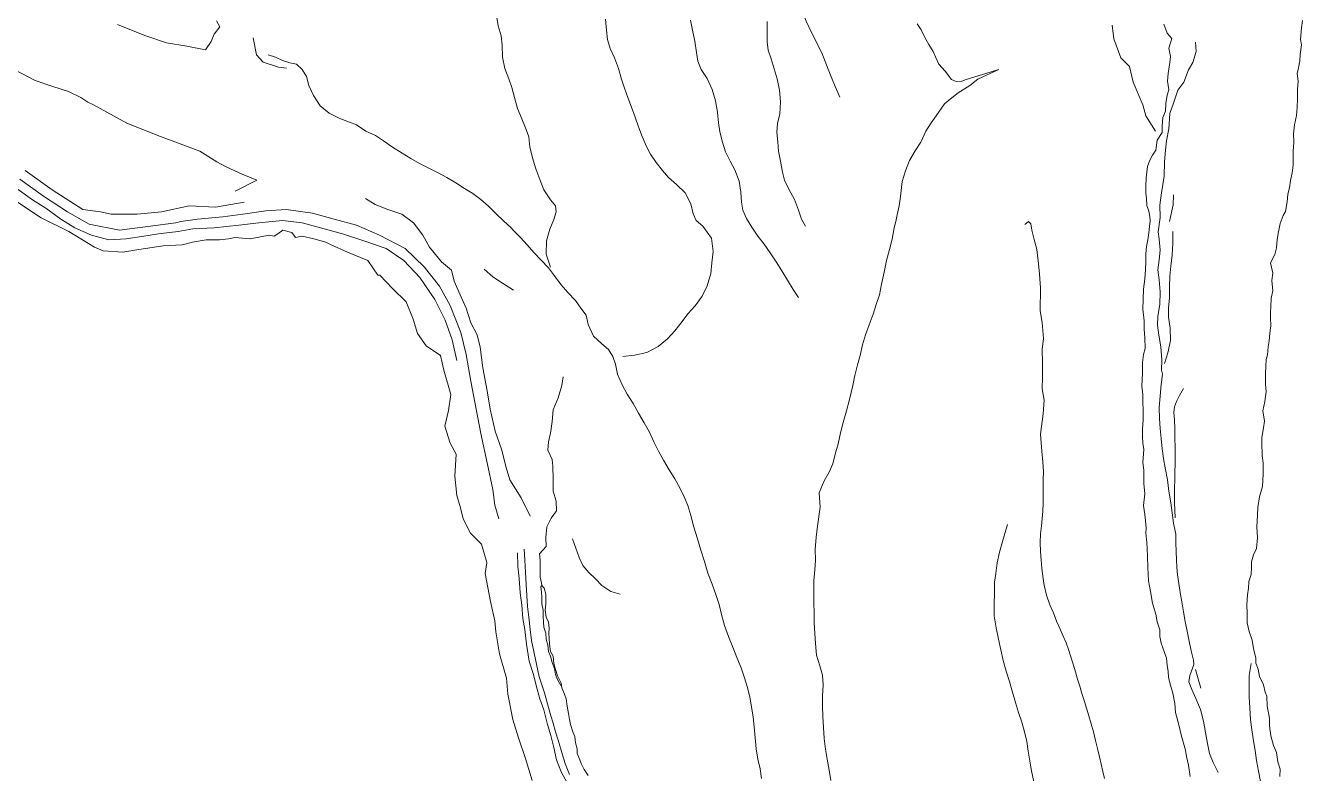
# Model space of a CAD drawing. Extents: x 683321 to 688873, y 7661944 to 7668387.
# Drawn here: x 684167 to 684691, y 7664659 to 7664967 of the extents above; entities that cross this region are included whole.
import ezdxf

# ---------------------------------------------------------------- set-up
doc = ezdxf.new("R2010")
doc.units = 0
doc.header["$MEASUREMENT"] = 0
doc.layers.add('01 CRESTA_Line', color=3, linetype='Continuous', lineweight=20)

msp = doc.modelspace()

# ---------------------------------------------------------------- linework, layer by layer
at = {"layer": '01 CRESTA_Line'}
for points in [[(684500.95, 7664937.17, 4040.79), (684498.84, 7664942.23, 4040.75), (684497.2, 7664946.14, 4040.66), (684495.57, 7664950.37, 4040.59), (684493.8, 7664954.97, 4040.52), (684491.61, 7664959.48, 4040.43), (684489.28, 7664963.89, 4040.39), (684487.15, 7664968.29, 4040.31), (684485.46, 7664972.45, 4040.27), (684484.52, 7664976.7, 4040.2), (684483.97, 7664981.57, 4040.16), (684483.06, 7664987.01, 4040.22)], [(684359.95, 7664971.48, 4039.2), (684360.78, 7664966.41, 4039.17), (684361.95, 7664962.31, 4039.1), (684362.32, 7664958.45, 4039.14), (684362.46, 7664953.61, 4039.15), (684363.44, 7664948.86, 4039.12), (684365.03, 7664944.69, 4039.15), (684366.39, 7664941.12, 4039.16), (684367.41, 7664936.99, 4039.2), (684368.65, 7664932.46, 4039.16), (684370.38, 7664928.19, 4039.17), (684371.98, 7664924.57, 4039.17), (684373.24, 7664920.88, 4039.27), (684373.77, 7664916.74, 4039.3), (684374.85, 7664912.17, 4039.36), (684376.23, 7664907.73, 4039.27), (684377.85, 7664903.28, 4039.23), (684379.46, 7664899.05, 4039.2), (684382.24, 7664895, 4039.18), (684384.29, 7664892.43, 4039.22), (684384.5, 7664890.04, 4039.29), (684383.62, 7664886.94, 4039.26), (684381.99, 7664882.95, 4039.28), (684380.49, 7664878.14, 4039.33), (684380.41, 7664872.64, 4039.51), (684382.24, 7664867.31, 4039.74)], [(684204.38, 7664967, 4048.06), (684215.63, 7664962.5, 4047.17), (684224.5, 7664959.5, 4046.33), (684232.88, 7664958, 4045.35), (684240.62, 7664956.5, 4044.36), (684242.94, 7664960, 4043.2), (684244.12, 7664963, 4043.16), (684246.44, 7664966, 4043.64), (684245.12, 7664968.5, 4043.09)], [(684404.74, 7664969.09, 4039.25), (684405.18, 7664964.62, 4039.22), (684405.65, 7664960.74, 4039.21), (684406.72, 7664957.1, 4039.2), (684408.45, 7664953.21, 4039.2), (684410.11, 7664948.91, 4039.18), (684411.29, 7664944.5, 4039.17), (684412.54, 7664940.83, 4039.22), (684413.98, 7664937, 4039.27), (684415.42, 7664933, 4039.28), (684416.9, 7664928.92, 4039.29), (684418.32, 7664924.89, 4039.33), (684419.85, 7664920.97, 4039.36), (684421.44, 7664917.16, 4039.4), (684423.27, 7664913.69, 4039.48), (684425.62, 7664910.29, 4039.55), (684428.14, 7664907.01, 4039.65), (684430.66, 7664904.19, 4039.69), (684433.99, 7664901.28, 4039.71), (684437.43, 7664897.85, 4039.7), (684439.88, 7664893.31, 4039.73), (684440.76, 7664889.2, 4039.77), (684441.95, 7664886.42, 4039.79), (684444.8, 7664884.16, 4039.74), (684448.35, 7664879.27, 4039.74), (684449.03, 7664873.73, 4039.8), (684448.49, 7664869.08, 4039.86), (684447.98, 7664864.67, 4039.92), (684446.54, 7664859.68, 4039.95), (684444.4, 7664855.37, 4039.96), (684441.55, 7664851.46, 4039.98), (684438.64, 7664848.11, 4040), (684436.3, 7664844.93, 4039.99), (684433.31, 7664841.17, 4039.99), (684430.19, 7664837.93, 4039.95), (684426.35, 7664834.68, 4039.94), (684421.77, 7664832.27, 4039.99), (684416.71, 7664831.13, 4040.02), (684411.96, 7664830.56, 4040.17)], [(684483.98, 7664854.9, 4040.71), (684481.87, 7664858.17, 4040.61), (684479.53, 7664861.97, 4040.5), (684477.16, 7664865.79, 4040.41), (684474.81, 7664869.5, 4040.3), (684472.41, 7664873.18, 4040.3), (684469.87, 7664876.78, 4040.12), (684467.37, 7664880.07, 4039.98), (684464.83, 7664883.75, 4039.9), (684462.67, 7664887.34, 4039.8), (684461.12, 7664890.68, 4039.83), (684460.62, 7664893.98, 4039.78), (684460.33, 7664898.04, 4039.71), (684459.71, 7664902.67, 4039.75), (684457.92, 7664907.21, 4039.81), (684455.92, 7664910.88, 4039.8), (684454.1, 7664914.62, 4039.77), (684452.83, 7664918.7, 4039.74), (684451.68, 7664922.84, 4039.72), (684451.17, 7664926.55, 4039.69), (684450.76, 7664930.91, 4039.71), (684449.92, 7664935.55, 4039.7), (684448.58, 7664940.31, 4039.71), (684446.53, 7664944.74, 4039.67), (684444, 7664948.52, 4039.76), (684442.69, 7664951.95, 4039.75), (684442.18, 7664955.49, 4039.77), (684441.49, 7664960.05, 4039.73), (684440.45, 7664964.59, 4039.72), (684439.63, 7664968.68, 4039.7)], [(684471.15, 7664968.16, 4040.36), (684471.19, 7664963.8, 4040.43), (684471.19, 7664959.81, 4040.49), (684471.63, 7664956.41, 4040.53), (684472.78, 7664952.85, 4040.54), (684474.06, 7664948.75, 4040.59), (684475.29, 7664944.58, 4040.64), (684476.18, 7664940.03, 4040.65), (684476.68, 7664935.25, 4040.68), (684476.42, 7664930.31, 4040.61), (684475.38, 7664926.3, 4040.6), (684475.1, 7664922.8, 4040.57), (684475.5, 7664918.83, 4040.51), (684475.84, 7664914.91, 4040.52), (684476.56, 7664910.83, 4040.56), (684477.4, 7664906.38, 4040.65), (684478.28, 7664903.06, 4040.61), (684479.98, 7664899.3, 4040.61), (684482.42, 7664895.11, 4040.71), (684484.06, 7664890.73, 4040.82), (684485.29, 7664886.97, 4040.95), (684486.91, 7664884.13, 4041.02)], [(684532.75, 7664967.23, 4066.46), (684534.41, 7664964.76, 4066.63), (684535.84, 7664961.59, 4066.57), (684537.55, 7664958.73, 4066.7), (684539.33, 7664955.94, 4067.22), (684540.24, 7664953.62, 4067.21), (684541.66, 7664950.65, 4066.98), (684544.25, 7664947.73, 4066.99), (684546.78, 7664944.35, 4067.39), (684548.75, 7664943.49, 4066.91), (684551.07, 7664943.63, 4066.62), (684552.87, 7664944.38, 4066.93), (684566.27, 7664948.54, 4067.97), (684561.41, 7664946.3, 4068.04), (684557.6, 7664944.46, 4067.94), (684554.34, 7664941.94, 4067.91), (684549.53, 7664938.93, 4067.82), (684546.27, 7664936.3, 4067.74), (684544, 7664934.38, 4067.64), (684540.52, 7664929.51, 4067.51), (684538.5, 7664926.56, 4067.52), (684536.3, 7664923.12, 4067.53), (684534.23, 7664918.7, 4067.45), (684531.91, 7664915.09, 4067.27), (684529.58, 7664911.04, 4067.02), (684527.97, 7664906.91, 4066.93), (684526.63, 7664902.55, 4066.75), (684525.94, 7664896.35, 4066.11), (684525.28, 7664892.52, 4065.86), (684524.53, 7664888.74, 4065.67), (684523.94, 7664886.11, 4065.52), (684523.36, 7664883.48, 4065.37), (684522.51, 7664878.74, 4065.15), (684521.44, 7664874.55, 4064.94), (684520.16, 7664870.02, 4064.66), (684519.16, 7664865.24, 4064.34), (684518.6, 7664862.8, 4064.14), (684518.05, 7664860.35, 4063.94), (684517.22, 7664855.92, 4063.61), (684515.91, 7664851.91, 4063.27), (684514.66, 7664848.06, 4062.88), (684513.09, 7664843.64, 4062.52), (684511.55, 7664839.48, 4062.14), (684510.27, 7664835.34, 4061.85), (684509.36, 7664831.05, 4061.49), (684508.23, 7664827.16, 4061.13), (684507.12, 7664822.82, 4060.62), (684506.31, 7664818.65, 4060.24), (684505.65, 7664815.77, 4060.01), (684504.99, 7664812.89, 4059.77), (684503.76, 7664808.23, 4059.44), (684502.37, 7664803.47, 4058.96), (684501.3, 7664799.29, 4058.57), (684500.36, 7664794.69, 4058.17), (684499.1, 7664790.55, 4057.74), (684498.07, 7664786.56, 4057.56), (684496.63, 7664783.08, 4057.31), (684494.49, 7664779.57, 4056.99), (684492.53, 7664774.56, 4056.76), (684492.9, 7664768.72, 4056.19), (684491.86, 7664760.94, 4055.3), (684491.23, 7664756.4, 4054.79), (684490.89, 7664751.33, 4054.16), (684490.94, 7664746.99, 4053.7), (684490.74, 7664742.97, 4053.32), (684490.38, 7664738.52, 4052.93), (684490.3, 7664733.61, 4052.53), (684490.36, 7664729.45, 4052.13), (684490.51, 7664725.33, 4051.72), (684490.51, 7664721.05, 4051.31), (684490.73, 7664716.82, 4050.91), (684491.04, 7664712.77, 4050.62), (684491.44, 7664707.91, 4050.2), (684492.76, 7664703.59, 4049.92), (684493.9, 7664699.73, 4049.59), (684494.08, 7664695.74, 4049.22), (684493.9, 7664691.26, 4048.78), (684493.81, 7664687.01, 4048.45), (684493.99, 7664682.8, 4048.21), (684494.23, 7664678.18, 4047.77), (684494.49, 7664673.7, 4047.39), (684495.05, 7664669.32, 4047.04), (684495.73, 7664665.21, 4046.73), (684496.57, 7664660.72, 4046.44), (684497.31, 7664656.52, 4046.1)], [(684630.55, 7664923.21, 4068.01), (684626.6, 7664929.46, 4068.22), (684625.36, 7664934.02, 4068.43), (684621.47, 7664943.32, 4068.32), (684619.91, 7664949.65, 4068.2), (684616.34, 7664953.31, 4068.08), (684613.53, 7664961.12, 4067.95), (684612.82, 7664966.75, 4067.85)], [(684644.87, 7664658.09, 4088.59), (684644.11, 7664662.74, 4088.13), (684643.31, 7664666.33, 4087.86), (684642.89, 7664668.99, 4087.61), (684641.26, 7664674.64, 4087.08), (684640.13, 7664679.38, 4086.83), (684638.82, 7664684.43, 4086.48), (684638.46, 7664688.16, 4086.3), (684637.65, 7664692.33, 4086.01), (684636.81, 7664695.67, 4085.69), (684635.87, 7664698.75, 4085.58), (684635.81, 7664701.36, 4085.37), (684635.36, 7664703.77, 4085.05), (684635.16, 7664706.72, 4085.16), (684634.24, 7664709.03, 4085.06), (684632.94, 7664712.86, 4084.35), (684632.39, 7664715.57, 4084.27), (684632.34, 7664718.4, 4083.95), (684631.3, 7664721.65, 4083.79), (684630.78, 7664724.73, 4083.46), (684629.39, 7664729.36, 4082.91), (684628.49, 7664734.04, 4082.75), (684627.76, 7664738.52, 4082.62), (684627.47, 7664743.95, 4082.09), (684627.3, 7664748.37, 4081.91), (684627.16, 7664751.9, 4081.67), (684626.96, 7664754.1, 4081.73), (684626.6, 7664758.21, 4081.24), (684626.69, 7664760.16, 4081.15), (684626.32, 7664764.58, 4080.68), (684625.65, 7664769.41, 4080.19), (684626.15, 7664774.23, 4079.87), (684625.8, 7664778.48, 4079.49), (684625.82, 7664783.87, 4079.03), (684625.41, 7664787.11, 4078.78), (684625.73, 7664792.38, 4078.39), (684625.42, 7664795.01, 4078.22), (684625.31, 7664797.75, 4078.05), (684625.22, 7664800.85, 4077.62), (684625.5, 7664804.65, 4077.27), (684625.48, 7664808.6, 4076.76), (684625.43, 7664811.84, 4076.56), (684625.44, 7664815.19, 4076.05), (684624.99, 7664818.33, 4075.74), (684625.21, 7664823.96, 4075.22), (684625.31, 7664828.12, 4074.74), (684625.64, 7664831.46, 4074.46), (684626.34, 7664833.96, 4074.35), (684626.23, 7664838.29, 4073.95), (684625.98, 7664841.82, 4073.57), (684625.93, 7664845.3, 4073.63), (684625.37, 7664850.03, 4072.91), (684625.58, 7664853.99, 4072.62), (684625.68, 7664858.3, 4072.31), (684626.17, 7664862.43, 4071.87), (684626.45, 7664866.34, 4071.32), (684626.66, 7664869.45, 4071.2), (684626.59, 7664872.84, 4070.92), (684626.86, 7664875.81, 4070.7), (684627.45, 7664878.49, 4070.43), (684627.85, 7664881.45, 4070.43), (684628.07, 7664884.05, 4070.23), (684628.4, 7664886.38, 4070.12), (684628.2, 7664888.15, 4069.86), (684627.88, 7664890.35, 4069.78), (684626.97, 7664892.59, 4069.83), (684626.9, 7664895.55, 4069.56), (684626.64, 7664897.8, 4068.93), (684626.64, 7664900.63, 4068.55), (684626.76, 7664904.04, 4068.71), (684627.05, 7664906.28, 4068.46), (684627.33, 7664908.67, 4068.02), (684628.2, 7664911.25, 4068.19), (684629.29, 7664913.23, 4068.07), (684630.76, 7664915.36, 4067.91), (684631.3, 7664919.42, 4067.93), (684633.29, 7664922.58, 4068.28), (684633.28, 7664925.24, 4068.21), (684633.53, 7664928.7, 4068.01), (684634.75, 7664931.38, 4068.12), (684634.79, 7664934.54, 4067.95), (684635.43, 7664937.97, 4068.27), (684636.06, 7664940.14, 4068.08), (684635.55, 7664943.72, 4067.72), (684635.82, 7664946.85, 4067.63), (684636.53, 7664951.36, 4067.54), (684636.73, 7664953.88, 4067.36), (684636.11, 7664957.23, 4067.24), (684637.24, 7664961.21, 4067.74), (684635.44, 7664963.45, 4067.58), (684633.94, 7664967.08, 4067.05)], [(684690.92, 7664968.54, 4104.31), (684690.48, 7664965.61, 4103.97), (684690.12, 7664960.82, 4104.12), (684690.52, 7664958.59, 4104.1), (684689.99, 7664954.65, 4104.06), (684689.79, 7664952.02, 4104.22), (684689.23, 7664949.21, 4103.86), (684688.8, 7664946.89, 4103.77), (684689.11, 7664943.67, 4103.85), (684688.82, 7664940.2, 4104.11), (684688.95, 7664936.43, 4104.07), (684688.71, 7664932.82, 4104.06), (684688.44, 7664929.52, 4104.14), (684687.63, 7664925.8, 4104.01), (684687.3, 7664922.12, 4104.31), (684687.36, 7664918.55, 4104.4), (684687.09, 7664914.88, 4104.3), (684687.11, 7664911.3, 4104.52), (684687.06, 7664909.2, 4104.56), (684686.67, 7664906.1, 4104.42), (684686.02, 7664902.95, 4104.48), (684685.59, 7664899.91, 4104.46), (684684.97, 7664897.31, 4104.51), (684684.68, 7664894.07, 4104.61), (684683.93, 7664890.12, 4104.37), (684683.01, 7664888.49, 4104.67), (684681.75, 7664885.26, 4104.73), (684681.08, 7664881.85, 4104.52), (684680.59, 7664878.65, 4104.42), (684680.32, 7664875.3, 4104.88), (684679.58, 7664872.45, 4104.81), (684677.74, 7664869.09, 4104.47), (684678.74, 7664864.86, 4104.52), (684678.37, 7664861.84, 4104.43), (684678.82, 7664857.62, 4104.42), (684678.04, 7664854.63, 4104.44), (684677.95, 7664850.97, 4104.52), (684677.85, 7664848.86, 4104.57), (684677.86, 7664846.44, 4104.25), (684677.93, 7664843.2, 4104.19), (684677.53, 7664840.19, 4103.89), (684677.25, 7664836.98, 4103.9), (684676.89, 7664834.64, 4104.18), (684676.52, 7664831.28, 4104.09), (684676.05, 7664829.44, 4104.01), (684675.84, 7664826.68, 4104.09), (684675.81, 7664823.5, 4103.96), (684675.69, 7664819.3, 4103.68), (684676.02, 7664816.17, 4103.96), (684675.54, 7664812.08, 4104.05), (684674.71, 7664808.28, 4103.92), (684675.29, 7664804.08, 4103.94), (684674.92, 7664801.32, 4103.87), (684674.31, 7664797.38, 4103.84), (684674.23, 7664795.12, 4103.78), (684674.34, 7664789.99, 4103.53), (684674.8, 7664786.82, 4103.32), (684674.78, 7664782.4, 4103.26), (684674.47, 7664777.26, 4102.9), (684673.28, 7664772.96, 4103.08), (684672.63, 7664768.65, 4103.23), (684672.47, 7664765.47, 4103.28), (684672.2, 7664760.69, 4103.38), (684672.49, 7664756.13, 4103.31), (684672.07, 7664751.81, 4103.04), (684670.87, 7664749.13, 4103.15), (684670.04, 7664746.28, 4103.1), (684669.96, 7664743.79, 4103.08), (684669.92, 7664741.1, 4103.16), (684668.89, 7664738.21, 4102.91), (684668.7, 7664735.53, 4102.91), (684668.37, 7664732.75, 4103.2), (684668.12, 7664728.61, 4103.08), (684668.28, 7664725.14, 4102.96), (684668.25, 7664721.17, 4103.06), (684669.06, 7664717.67, 4103.39), (684670.25, 7664714.12, 4103.32), (684670.87, 7664710.64, 4103.87), (684671.84, 7664706.76, 4104.14), (684671.83, 7664704.69, 4104.15), (684672.67, 7664702.21, 4104.13), (684673.3, 7664699.14, 4104.25), (684674.99, 7664695.71, 4104.33), (684675.6, 7664692.79, 4104.25), (684676.3, 7664691.05, 4104.02), (684676.42, 7664687, 4104.41), (684677.33, 7664682.12, 4103.87), (684677.44, 7664678.92, 4104.5), (684677.98, 7664674.79, 4104.4), (684679.06, 7664670.81, 4104.57), (684680.31, 7664667.99, 4104.39), (684680.85, 7664664.08, 4104.58), (684681.78, 7664661.14, 4104.73), (684681.7, 7664658.07, 4104.68)], [(684273.81, 7664949, 4041.44), (684270.56, 7664949.5, 4041.33), (684264.19, 7664951.5, 4042.06), (684261.56, 7664954.5, 4042.27), (684260.19, 7664961.5, 4041.08)], [(684656.29, 7664659.74, 4088.68), (684654.21, 7664663.9, 4088.34), (684652.73, 7664667.56, 4088), (684651.89, 7664671.65, 4087.6), (684651.07, 7664676.15, 4087.2), (684650.34, 7664680.91, 4086.84), (684649.1, 7664685.62, 4086.55), (684647.08, 7664690.13, 4086.25), (684645.51, 7664693.83, 4085.96), (684644.27, 7664696.96, 4085.61), (684644.66, 7664699.6, 4085.29), (684646.31, 7664704.09, 4084.89), (684646.12, 7664705.84, 4085.91), (684645.27, 7664709.76, 4085.57), (684644.42, 7664713.74, 4085.26), (684643.6, 7664717.76, 4084.92), (684642.82, 7664721.78, 4084.6), (684642.04, 7664725.8, 4084.29), (684641.33, 7664729.8, 4083.97), (684640.69, 7664733.69, 4083.65), (684640.14, 7664737.41, 4083.36), (684639.68, 7664740.92, 4083.09), (684639.37, 7664744.12, 4082.85), (684639.23, 7664747.15, 4082.58), (684639.09, 7664750.47, 4082.32), (684638.98, 7664754.03, 4082.04), (684638.88, 7664757.58, 4081.76), (684637.91, 7664762.18, 4081.32), (684637.45, 7664766.39, 4081.01), (684636.91, 7664770.55, 4080.71), (684636.04, 7664775.31, 4080.41), (684635.48, 7664780, 4080.05), (684634.56, 7664784.83, 4079.65), (684633.91, 7664788.73, 4079.23), (684633.29, 7664792.74, 4078.86), (684632.9, 7664796.9, 4078.49), (684632.53, 7664801.1, 4078.15), (684632.22, 7664805.11, 4077.76), (684632.04, 7664809.72, 4077.33), (684632.5, 7664814.32, 4076.86), (684632.98, 7664819.09, 4076.56), (684633.44, 7664823.4, 4076.18), (684633.11, 7664824.95, 4075.3), (684633.16, 7664829.23, 4074.92), (684632.8, 7664834.54, 4074.48), (684631.97, 7664839.36, 4074.03), (684631.35, 7664843.42, 4073.63), (684631.54, 7664847.24, 4073.27), (684632.41, 7664851.91, 4072.85), (684632.51, 7664857.18, 4072.52), (684632.03, 7664862.1, 4072.19), (684631.59, 7664866.17, 4071.82), (684632.13, 7664870.37, 4071.41), (684632.53, 7664874.22, 4071.12), (684632.07, 7664878.83, 4070.75), (684631.73, 7664881.77, 4070.48), (684632.48, 7664887.76, 4070.15), (684632.37, 7664892.8, 4069.76), (684633.09, 7664897.86, 4069.5), (684634.12, 7664904.72, 4069.1), (684634.23, 7664910.57, 4068.86), (684634.66, 7664915.36, 4068.55), (684635.08, 7664919.2, 4068.39), (684636.09, 7664924.05, 4068.19), (684636.43, 7664930.42, 4068.15), (684638.02, 7664934.6, 4067.98), (684639.73, 7664939.97, 4067.81), (684642.23, 7664943.3, 4067.67), (684644.07, 7664948.28, 4067.57), (684645.93, 7664951.32, 4067.49), (684647.26, 7664955.87, 4067.44), (684646.97, 7664959.65, 4066.93)], [(684468.83, 7664657.31, 4041.48), (684468.22, 7664661.28, 4041.6), (684467.37, 7664665.28, 4041.57), (684466.69, 7664669.42, 4041.57), (684466.24, 7664673.97, 4041.54), (684465.86, 7664678.51, 4041.49), (684465.36, 7664682.48, 4041.39), (684464.68, 7664686.69, 4041.35), (684463.98, 7664690.67, 4041.33), (684463.02, 7664694.71, 4041.23), (684461.89, 7664698.61, 4041.07), (684460.43, 7664702.71, 4041.06), (684458.74, 7664706.93, 4041.01), (684457.01, 7664711.27, 4041), (684455.31, 7664715.64, 4040.98), (684453.65, 7664720.11, 4040.97), (684452.47, 7664724.64, 4040.94), (684451.42, 7664728.78, 4040.91), (684450.06, 7664732.87, 4040.94), (684448.55, 7664737.15, 4040.91), (684446.83, 7664741.65, 4040.87), (684445.38, 7664746.45, 4040.82), (684443.92, 7664751.04, 4040.71), (684442.54, 7664755.75, 4040.67), (684440.99, 7664760.52, 4040.55), (684439.78, 7664765.25, 4040.4), (684438.6, 7664769.36, 4040.4), (684437.1, 7664773, 4040.39), (684435.38, 7664776.45, 4040.39), (684433.31, 7664780.37, 4040.32), (684430.9, 7664784.05, 4040.33), (684428.58, 7664787.97, 4040.27), (684426.58, 7664791.79, 4040.27), (684424.67, 7664795.57, 4040.18), (684422.82, 7664799.52, 4040.02), (684420.71, 7664803.41, 4039.92), (684418.35, 7664807.38, 4039.87), (684416.12, 7664811.35, 4039.85), (684413.71, 7664815.19, 4039.74), (684411.61, 7664818.98, 4039.7), (684409.74, 7664823.41, 4039.69), (684408.82, 7664827.45, 4039.69), (684407.78, 7664830.62, 4039.7), (684406.07, 7664833.42, 4039.65), (684403.27, 7664835.85, 4039.56), (684399.9, 7664839.02, 4039.64), (684397.65, 7664843.79, 4039.62), (684396.85, 7664847.6, 4039.45), (684394.66, 7664850.45, 4039.42), (684392.44, 7664853.58, 4039.22), (684389.34, 7664856.91, 4039.16), (684386.63, 7664860.06, 4039.18), (684383.88, 7664863.8, 4039.17), (684381.37, 7664866.96, 4039.13), (684378.31, 7664870.12, 4039.01), (684375.41, 7664873.27, 4038.86), (684372.64, 7664876.48, 4038.86), (684369.93, 7664879.45, 4038.79), (684366.93, 7664882.53, 4038.83), (684366.03, 7664883.47, 4038.79), (684362.93, 7664886.28, 4038.84), (684359.88, 7664889.26, 4038.86), (684356.76, 7664892.32, 4038.96), (684353.6, 7664895.03, 4038.95), (684350.28, 7664897.57, 4039.1), (684346.87, 7664899.59, 4039.18), (684343.27, 7664901.96, 4039.42), (684339.58, 7664904.12, 4039.57), (684336.09, 7664906.01, 4039.73), (684332.53, 7664907.81, 4039.84), (684328.43, 7664909.86, 4039.98), (684324.85, 7664911.96, 4040.02), (684321.23, 7664914.16, 4040.02), (684317.38, 7664916.61, 4039.97), (684313.64, 7664919.23, 4040.06), (684310.33, 7664921.42, 4040.16), (684306.33, 7664923.22, 4040.19), (684302.54, 7664925.74, 4040.4), (684299.64, 7664926.83, 4040.56), (684295.77, 7664928.35, 4040.59), (684291.35, 7664930.52, 4040.65), (684287.59, 7664933.55, 4040.6), (684284.88, 7664937.74, 4040.56), (684283.04, 7664941.92, 4040.52), (684281.99, 7664945.64, 4040.45), (684280.25, 7664948.48, 4040.38), (684277.96, 7664950.72, 4040.48), (684275.12, 7664951.2, 4040.98), (684272.23, 7664952.21, 4041.16), (684269.36, 7664953.53, 4041.56), (684266.27, 7664954.44, 4040.8)], [(684162, 7664948.5, 4051.53), (684170.62, 7664944, 4051.08), (684177.94, 7664941.5, 4050.04), (684184.31, 7664939.5, 4049.65), (684189.44, 7664937, 4049.32), (684192.31, 7664935, 4048.81), (684194.63, 7664934, 4048.84), (684208.25, 7664926.5, 4047.38), (684222.06, 7664921, 4045.74), (684238.19, 7664915, 4043.42), (684245.25, 7664910.5, 4042.77), (684249.06, 7664908.5, 4042.56), (684255.62, 7664905.5, 4041.78), (684261.62, 7664903, 4041.04), (684252.69, 7664898.5, 4037.07)], [(684164.31, 7664903.5, 4043.86), (684174.06, 7664896.5, 4042.68), (684183.88, 7664890, 4041.69), (684192.81, 7664885, 4040.72), (684205.19, 7664882.5, 4039.91), (684216.88, 7664884, 4039.27), (684228.37, 7664885.5, 4038.77), (684230.38, 7664886, 4038.73), (684237.25, 7664887, 4038.3), (684247.62, 7664888, 4037.35), (684255.94, 7664889, 4036.65), (684265.31, 7664890.5, 4036.25), (684273.69, 7664891, 4036.07), (684284.5, 7664889.5, 4035.52), (684293.38, 7664887, 4034.93), (684302.56, 7664884.5, 4033.95), (684312.06, 7664880.5, 4033), (684322.5, 7664875, 4032.1), (684330.31, 7664867.5, 4030.9), (684336.69, 7664859.5, 4030.04), (684341, 7664851.5, 4028.97), (684345.38, 7664840.5, 4027.79), (684347.56, 7664831.5, 4026.84), (684349.5, 7664820.5, 4025.58), (684351.62, 7664809, 4024.08), (684353.56, 7664799, 4022.95), (684356.25, 7664787, 4021.69), (684358.56, 7664776, 4020.83), (684359.38, 7664769.5, 4018.75), (684361, 7664764, 4016.88)], [(684256.38, 7664894, 4036.87), (684244.69, 7664892, 4037.82), (684233.81, 7664892.5, 4038.96), (684222.44, 7664890, 4039.54), (684212.56, 7664889, 4039.93), (684201.81, 7664889, 4040.62), (684197.5, 7664890, 4040.84), (684190.19, 7664891, 4041.38), (684177.56, 7664899, 4042.72), (684166.5, 7664907, 4044.07)], [(684343.81, 7664829, 4026.51), (684341.81, 7664837.5, 4027.43), (684338.94, 7664845.5, 4028.55), (684334.75, 7664854, 4029.55), (684328.5, 7664863, 4030.61), (684321.94, 7664870, 4031.63), (684314.75, 7664875, 4032.46), (684306, 7664878, 4033.09), (684296.75, 7664881, 4033.96), (684287.75, 7664883.5, 4034.95), (684280.31, 7664885.5, 4035.52), (684272.13, 7664886.5, 4035.96), (684262.5, 7664885.5, 4036.46), (684254.25, 7664884.5, 4036.81), (684244.06, 7664883.5, 4037.76), (684235.31, 7664883, 4038.36), (684229.38, 7664882, 4038.81), (684221.31, 7664881, 4039.18), (684215.25, 7664880, 4039.37), (684207.94, 7664879, 4039.74), (684200.88, 7664878.5, 4039.99), (684193.75, 7664880.5, 4040.36), (684186.88, 7664883.5, 4041.24), (684181.19, 7664887, 4041.86), (684175.06, 7664891.5, 4042.5), (684169.5, 7664895, 4042.98), (684163.25, 7664899.5, 4043.66)], [(684163.31, 7664894, 4047.54), (684173.13, 7664887.5, 4045.95), (684184.38, 7664882, 4044.5), (684194.94, 7664875.5, 4043.52), (684198.5, 7664874, 4043.04), (684206.63, 7664873.5, 4043.88), (684213.12, 7664874.5, 4044.02), (684223.13, 7664876, 4046.46), (684231, 7664876.5, 4045.16), (684235.25, 7664877.5, 4044.21), (684240.81, 7664878.5, 4043.01), (684246.31, 7664878.5, 4041.53), (684250.06, 7664879, 4039.69), (684252.75, 7664879.5, 4038.69), (684258.81, 7664879, 4037.13), (684258.88, 7664879, 4037.12), (684266.75, 7664880.5, 4036.02), (684268.75, 7664880, 4041.35), (684270.31, 7664881, 4039.96), (684272.31, 7664882.5, 4039.06), (684275.94, 7664881.5, 4039.28), (684277.56, 7664879.5, 4041.77), (684280.25, 7664880, 4040.03), (684285.06, 7664879, 4037.59), (684290, 7664877.5, 4036.16), (684292.12, 7664876.5, 4036.02), (684298.88, 7664873.5, 4035.23), (684307.19, 7664870, 4035.85), (684311.25, 7664864, 4040.87), (684312.12, 7664864, 4040.86), (684317.38, 7664858.5, 4039.06), (684322.94, 7664853, 4038.04), (684325.88, 7664846, 4037.85), (684327.63, 7664840, 4037.36), (684331.19, 7664835, 4034.13), (684337.06, 7664831, 4030.35), (684338.38, 7664825, 4029.07), (684341.25, 7664815, 4027.27), (684340.31, 7664808.5, 4028.28), (684338.87, 7664802, 4029.55), (684341.06, 7664795, 4029.57), (684343.44, 7664790.5, 4028.5), (684342.94, 7664781.5, 4029.15), (684343.69, 7664773.5, 4028.27), (684345.31, 7664768.5, 4027.97), (684346.38, 7664764, 4027.83), (684349.38, 7664758, 4026.75), (684353.81, 7664753.5, 4024.98), (684356.12, 7664746, 4024.55), (684355.44, 7664741.5, 4025.21), (684357.5, 7664730, 4023.94), (684359.38, 7664722, 4022.07), (684359.75, 7664717.5, 4020.59), (684361.31, 7664708.5, 4019.56), (684364.19, 7664698.5, 4020.64), (684364.69, 7664692, 4021.92), (684366.75, 7664681.5, 4022.11), (684369.06, 7664674, 4022), (684371.94, 7664665.5, 4021.47), (684374.63, 7664656.5, 4021.54)], [(684306.25, 7664895.5, 4035.4), (684310.19, 7664893, 4036.67), (684315.38, 7664891, 4036.01), (684321.19, 7664889, 4035.09), (684326, 7664885.5, 4034.17), (684329.81, 7664880.5, 4032.99), (684332.56, 7664875.5, 4033.19), (684337.38, 7664869.5, 4032.66), (684341.56, 7664866, 4032.35), (684342.69, 7664861.5, 4032.17), (684345.06, 7664856, 4031.6), (684347.56, 7664850.5, 4031.18), (684349.44, 7664844.5, 4030.4), (684352.06, 7664839.5, 4029.89), (684353.31, 7664834.5, 4028.56), (684354.38, 7664826, 4027.58), (684356.25, 7664816.5, 4026.44), (684357.38, 7664809, 4026.47), (684359.5, 7664800, 4025.75), (684362.12, 7664792.5, 4025.02), (684363.94, 7664785, 4024.96), (684365.56, 7664780, 4022.94), (684370.13, 7664772.5, 4021.76), (684373.87, 7664765, 4020.44)], [(684636.3, 7664886.03, 4070.32), (684637.86, 7664892.86, 4070.52), (684638, 7664896.94, 4070.26)], [(684609.68, 7664657.24, 4087.39), (684608.99, 7664660.21, 4087.12), (684608.3, 7664663.19, 4086.91), (684607.6, 7664666.16, 4086.66), (684606.9, 7664669.11, 4086.47), (684605.99, 7664672.88, 4086.15), (684605.1, 7664676.42, 4085.85), (684604.18, 7664679.77, 4085.58), (684603.22, 7664683, 4085.33), (684602.24, 7664686.17, 4085.1), (684601.29, 7664689.27, 4084.9), (684600.37, 7664692.25, 4084.68), (684599.47, 7664695.23, 4084.45), (684598.6, 7664698.14, 4084.23), (684597.68, 7664701.09, 4084), (684596.77, 7664704.2, 4083.76), (684595.84, 7664707.26, 4083.5), (684594.9, 7664710.21, 4083.26), (684593.86, 7664712.98, 4083.02), (684592.63, 7664715.77, 4082.79), (684591.46, 7664718.57, 4082.57), (684590, 7664721.98, 4082.38), (684588.69, 7664725.34, 4082.26), (684587.21, 7664728.67, 4082.04), (684585.78, 7664732.65, 4081.77), (684584.92, 7664736.64, 4081.51), (684584.37, 7664740.2, 4081.28), (684583.89, 7664743.65, 4081.05), (684583.58, 7664746.9, 4080.81), (684583.36, 7664750.54, 4080.64), (684583.29, 7664754.27, 4080.41), (684583.42, 7664757.81, 4080.21), (684583.79, 7664761.06, 4079.98), (684584.09, 7664764.02, 4079.72), (684584.32, 7664767.04, 4079.49), (684584.44, 7664770.25, 4079.25), (684584.47, 7664773.42, 4079), (684584.49, 7664776.63, 4078.78), (684584.53, 7664780.05, 4078.51), (684584.58, 7664783.18, 4078.28), (684584.33, 7664787.35, 4078.05), (684583.97, 7664791.72, 4077.95), (684583.39, 7664798.68, 4077.47), (684584.45, 7664807.09, 4076.89), (684584.89, 7664812.7, 4076.2), (684584.04, 7664817.36, 4075.96), (684584.22, 7664822.02, 4075.04), (684584.15, 7664828.1, 4074.62), (684584.11, 7664833.52, 4074.39), (684584.57, 7664838.04, 4073.72), (684583.99, 7664844.59, 4073.23), (684583.17, 7664849.43, 4072.93), (684583.41, 7664858.66, 4072.16), (684582.97, 7664864.57, 4071.67), (684582.46, 7664869.89, 4070.59), (684581.85, 7664874.61, 4070.07), (684580.81, 7664878.62, 4069.68), (684579.82, 7664882.48, 4069.27), (684579.4, 7664885.06, 4068.86), (684578.45, 7664886.1, 4068.45), (684576.92, 7664884.78, 4068.18)], [(684634.25, 7664827.73, 4075.77), (684635.67, 7664832.1, 4075.39), (684636.68, 7664837.17, 4075.02), (684636.65, 7664842.3, 4074.58), (684635.91, 7664846.71, 4074.25), (684635.89, 7664850.48, 4073.88), (684636.3, 7664854.7, 4073.19), (684636.35, 7664859.35, 4072.86), (684636.5, 7664863.59, 4072.54), (684636.89, 7664867.74, 4072.19), (684637.43, 7664872.24, 4071.86), (684637.74, 7664877.15, 4071.55), (684637.71, 7664881.99, 4071.23)], [(684367.01, 7664857.89, 4027.92), (684362.53, 7664860.79, 4028.41), (684358.59, 7664863.36, 4028.63), (684354.98, 7664866.42, 4028.98)], [(684378.69, 7664736.5, 4019.45), (684378.5, 7664737.5, 4019.45), (684378, 7664740, 4020), (684378, 7664742, 4019.97), (684378, 7664744.5, 4020.12), (684378, 7664747, 4020.17), (684377.69, 7664749.5, 4019.91), (684380.39, 7664752.56, 4020.84), (684380.35, 7664756.33, 4020.47), (684380.63, 7664760.68, 4019.67), (684382.49, 7664764.2, 4019.93), (684384.67, 7664767.23, 4019.54), (684384.47, 7664771.19, 4020.17), (684383.29, 7664775.29, 4020.64), (684383.3, 7664780.2, 4021.01), (684383.17, 7664785.51, 4021.56), (684382.93, 7664788.37, 4021.71), (684381.11, 7664792.15, 4022.17), (684381.31, 7664795.53, 4023.82), (684382.24, 7664799.11, 4023.32), (684382.93, 7664803.92, 4023.82), (684383.34, 7664808.65, 4023.93), (684385.39, 7664813.65, 4024.33), (684386.79, 7664818.69, 4024.67), (684387.34, 7664822.32, 4025.56)], [(684638.61, 7664764.3, 4081.27), (684638.5, 7664767.52, 4081.03), (684638.42, 7664770.71, 4080.79), (684638.38, 7664773.8, 4080.53), (684638.4, 7664776.82, 4080.31), (684638.46, 7664779.84, 4080.05), (684638.55, 7664782.89, 4079.8), (684638.63, 7664786.87, 4079.46), (684638.7, 7664789.97, 4079.2), (684638.68, 7664793.14, 4078.95), (684638.59, 7664797.15, 4078.61), (684638.46, 7664800.92, 4078.29), (684638.32, 7664804.57, 4077.97), (684638.17, 7664807.64, 4077.7), (684638.44, 7664809.99, 4077.39), (684639.18, 7664812.17, 4077.14), (684640.47, 7664814.66, 4076.9), (684642.07, 7664817.42, 4076.7)], [(684580.68, 7664655.94, 4070.43), (684579.74, 7664660.41, 4070.43), (684578.97, 7664664.47, 4070.39), (684578.33, 7664668.53, 4070.36), (684577.74, 7664672.48, 4070.36), (684576.76, 7664676.46, 4070.36), (684575.65, 7664680.47, 4070.34), (684574.39, 7664684.41, 4070.33), (684573.17, 7664688.54, 4070.37), (684571.93, 7664692.78, 4070.36), (684570.63, 7664697.1, 4070.38), (684569.34, 7664701.42, 4070.35), (684568.09, 7664705.81, 4070.41), (684567.11, 7664710.2, 4070.43), (684566.07, 7664714.55, 4070.49), (684565.12, 7664719.22, 4070.54), (684564.38, 7664724.09, 4070.58), (684564.41, 7664728.87, 4070.69), (684564.42, 7664733.44, 4070.69), (684564.51, 7664737.98, 4070.74), (684565, 7664741.48, 4070.75), (684565.62, 7664745.86, 4070.79), (684566.49, 7664750.32, 4070.83), (684567.76, 7664754.57, 4070.84), (684569.87, 7664761.55, 4071.03)], [(684391.25, 7664755.77, 4017.91), (684393.92, 7664748.07, 4017.3), (684395.54, 7664744.76, 4017.22), (684397.93, 7664741.86, 4016.77), (684400.7, 7664739.24, 4016.53), (684403.26, 7664736.51, 4016.33), (684407, 7664734.15, 4016.29), (684410.78, 7664733.05, 4015.79)], [(684371.38, 7664751.5, 4017.62), (684371.69, 7664747, 4017.47), (684372, 7664742, 4017.37), (684372.25, 7664737, 4017.32), (684372.5, 7664732.5, 4017.25), (684372.81, 7664728, 4017.17), (684373.25, 7664723.5, 4017.07), (684373.81, 7664718.5, 4016.93), (684374.44, 7664714, 4016.81), (684377.56, 7664699, 4016.56), (684378.25, 7664697, 4016.56), (684378.88, 7664695, 4016.53), (684379.69, 7664692.5, 4016.5), (684380.5, 7664689.5, 4016.44), (684381.37, 7664686.5, 4016.4), (684382.31, 7664683, 4016.35), (684383.25, 7664680, 4016.33), (684384.31, 7664676.5, 4016.32), (684385.31, 7664673, 4016.3), (684387.13, 7664667, 4016.21), (684388.25, 7664663.5, 4016.08), (684389.12, 7664661, 4015.96), (684389.94, 7664659, 4015.86)], [(684368.63, 7664750, 4017.89), (684368.75, 7664744.5, 4017.75), (684369.37, 7664739.5, 4017.64), (684369.81, 7664733.5, 4017.47), (684370.38, 7664728.5, 4017.37), (684370.81, 7664723, 4017.21), (684371.62, 7664718.5, 4017.14), (684372.31, 7664712.5, 4016.97), (684373.5, 7664705.5, 4017.17), (684375.25, 7664700, 4016.93), (684376.31, 7664695.5, 4016.78), (684377.88, 7664690, 4016.84), (684379.44, 7664685.5, 4016.7), (684380.94, 7664679.5, 4016.76), (684382.38, 7664675, 4016.75), (684383.5, 7664670, 4016.6), (684384.62, 7664665, 4016.5), (684386.63, 7664660, 4016.26), (684389, 7664655.5, 4016.06)], [(684397.62, 7664658.5, 4018.86), (684396.06, 7664661, 4019.32), (684394.75, 7664663.5, 4019.49), (684394.19, 7664665, 4019.43), (684393.12, 7664667.5, 4019.34), (684393.12, 7664669.5, 4019.53), (684392.5, 7664672, 4019.49), (684392.12, 7664674.5, 4019.42), (684391.31, 7664676.5, 4019.53), (684390.44, 7664679.5, 4019.47), (684390, 7664681.5, 4019.61), (684389.56, 7664684, 4019.51), (684389.06, 7664687, 4019.45), (684388.69, 7664690, 4019.51), (684388, 7664692, 4019.48), (684386.81, 7664694.5, 4019.54), (684386.63, 7664696.5, 4019.74), (684385.12, 7664699.5, 4019.49), (684384.31, 7664702, 4019.53), (684383.62, 7664704.5, 4019.52), (684383.31, 7664707.5, 4019.23), (684382.19, 7664709.5, 4019.44), (684381.81, 7664712.5, 4019.5), (684381.62, 7664715, 4019.28), (684381.5, 7664717, 4019.17), (684381.62, 7664719, 4019.28), (684381.37, 7664721.5, 4019.37), (684380.44, 7664723.5, 4019.47), (684380.06, 7664726.5, 4019.5), (684380.25, 7664729, 4018.68), (684380.31, 7664731, 4018.58), (684380.25, 7664733, 4018.76), (684379.62, 7664735.5, 4019.01), (684378.69, 7664736.5, 4019.45), (684378.19, 7664736, 4018.74), (684378.5, 7664734, 4018.89), (684378.62, 7664731.5, 4018.84), (684378.69, 7664729, 4018.85), (684379.25, 7664726.5, 4019.4), (684379.19, 7664724, 4019.46), (684379.38, 7664721.5, 4019.39), (684379.5, 7664719.5, 4019.25), (684380.25, 7664717, 4019.25), (684380.38, 7664714.5, 4019.29), (684381.12, 7664712, 4019.38), (684381.37, 7664709.5, 4019.2), (684382.25, 7664707.5, 4019.23), (684382.94, 7664705, 4019.34), (684383.88, 7664702.5, 4019.4), (684384.19, 7664700, 4019.34), (684385.06, 7664698, 4019.23), (684386.44, 7664695.5, 4019.3)], [(684669.87, 7664704.58, 4101.7), (684669.09, 7664699.63, 4101.8), (684669.02, 7664695.19, 4101.9), (684669.07, 7664690.87, 4101.94), (684669.31, 7664686.22, 4101.88), (684669.65, 7664681.53, 4101.85), (684670.2, 7664677.23, 4101.78), (684670.77, 7664672.83, 4101.75), (684671.5, 7664668.73, 4101.82), (684672.11, 7664664.7, 4101.8), (684672.92, 7664660.33, 4101.86), (684673.65, 7664656.05, 4101.81)], [(684649.2, 7664694.41, 4086.87), (684648.07, 7664698.19, 4086.56), (684647.07, 7664702, 4086.22)]]:
    msp.add_polyline3d(points, dxfattribs=at)

doc.saveas('drawing.dxf')
